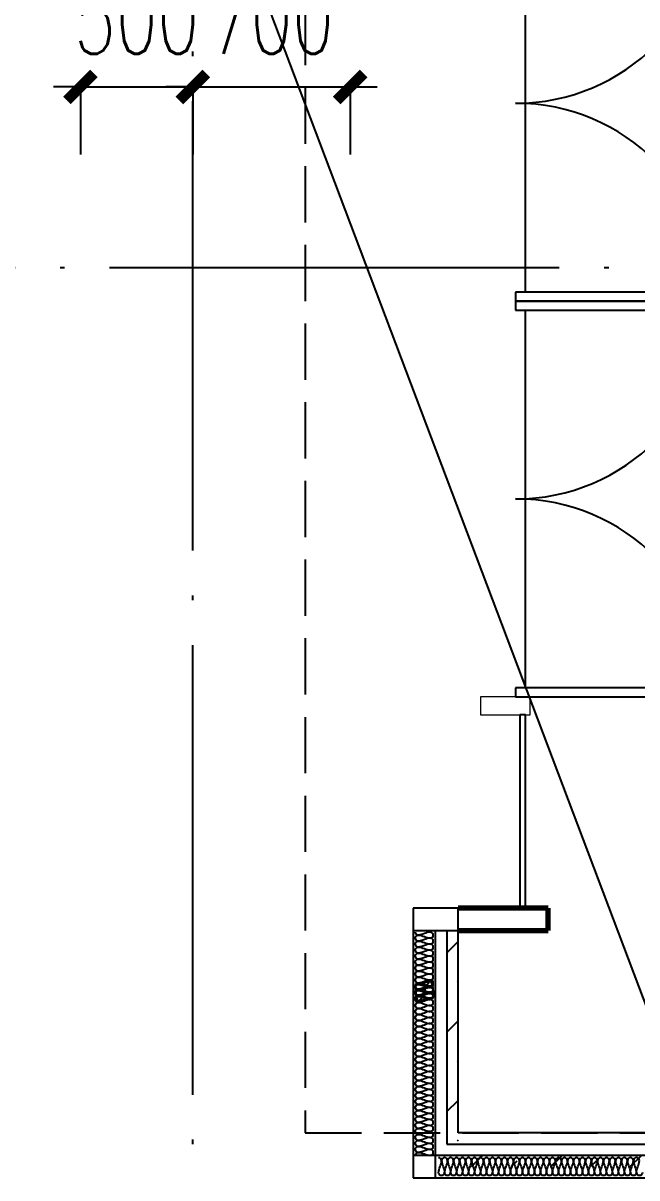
# Model space of a CAD drawing. Header units: millimetres. Extents: x 12325263 to 13848842, y -1463133 to 573208.
# Drawn here: x 12590442 to 12593172, y -601937 to -596800 of the extents above; entities that cross this region are included whole.
import ezdxf

# ---------------------------------------------------------------- set-up
doc = ezdxf.new("R2010")
doc.units = ezdxf.units.MM
doc.header["$LTSCALE"] = 1000
for name, pattern in [('ACAD_ISO02W100', [15, 12, -3]), ('DASH', [0.35, 0.25, -0.1]), ('DASHED2', [0.375, 0.25, -0.125]), ('DOTE', [2.42, 2, -0.2, 0.02, -0.2])]:
    doc.linetypes.add(name, pattern=pattern)
doc.layers.add('20230727修改', color=6, linetype='Continuous', plot=False)
for name, color, linetype in [('A-ANNO-DIMS', 83, 'Continuous'), ('A-AXIS', 16, 'DOTE'), ('A-DETL-0001', 1, 'Continuous'), ('A-GLAZ', 4, 'Continuous'), ('A-WALL', 5, 'Continuous'), ('A-WALL-PATT', 8, 'Continuous'), ('投影线', 6, 'ACAD_ISO02W100'), ('结构边线', 21, 'DASH')]:
    doc.layers.add(name, color=color, linetype=linetype)
for name, color, linetype, lineweight in [('A-DOOR-PROJ', 1, 'Continuous', 25), ('A-FLOR-PROJ', 2, 'Continuous', 25), ('A-GENM', 2, 'Continuous', 70), ('A-GLAZ-MULL', 4, 'Continuous', 13), ('A-GLAZ-MULL-PROJ', 2, 'Continuous', 13), ('A-GLAZ-PROJ', 2, 'Continuous', 25), ('Detail Items', 7, 'Continuous', 25)]:
    doc.layers.add(name, color=color, linetype=linetype, lineweight=lineweight)
doc.styles.add('_TCH_DIM_T3', font='SIMPLEX.shx', dxfattribs={"width": 0.705882, "bigfont": 'GBCBIG.shx'})
doc.dimstyles.new('_TCH_ARCH&&120', dxfattribs={"dimtxt": 306, "dimasz": 120, "dimexe": 300, "dimexo": 360, "dimgap": 147, "dimtad": 1, "dimdec": 0, "dimzin": 0, "dimdsep": 46, "dimtxsty": '_TCH_DIM_T3', "dimblk": 'ARCHTICK', "dimcen": 0.09, "dimclrt": 7, "dimazin": 2, "dimtfac": 1, "dimtdec": 0, "dimtix": 1, "dimtmove": 2, "dimatfit": 3, "dimfxl": 1, "dimfxlon": 1, "dimtolj": 1, "dimtzin": 0, "dimarcsym": 0})

# ---------------------------------------------------------------- blocks, each defined once
blk = doc.blocks.new('Curtain Wall-Dbl_Inswing Glaz - Clear Glass w_Frame-4600659-810_L1 APT ENTRY')
at = {"layer": 'Detail Items'}
for p, q in [((-840, 835.55), (-880, 835.55)), ((-880, 835.55), (-880, -44.45)), ((-840, -44.45), (-840, 835.55)), ((840, 835.55), (840, -44.45)), ((880, 835.55), (840, 835.55)), ((880, -44.45), (880, 835.55)), ((-880, -44.45), (-840, -44.45)), ((840, -44.45), (880, -44.45))]:
    blk.add_line(p, q, dxfattribs=at)
for centre, start, end in [((-880, -44.45), 0, 90), ((880, -44.45), 90, 180)]:
    blk.add_arc(centre, 880, start, end, dxfattribs=at)
blk = doc.blocks.new('System Panel - G2-4708333-810_L1 APT ENTRY')
at = {"layer": 'A-GLAZ'}
for p, q in [((430, 0), (-430, 0)), ((-430, 0), (-430, -25)), ((430, -25), (430, 0)), ((-430, -25), (430, -25))]:
    blk.add_line(p, q, dxfattribs=at)
blk = doc.blocks.new('Rectangular Mullion - 80 x 200mm CAP Bronze-4584466-810_L1 APT ENTRY')
at = {"layer": 'A-GLAZ-MULL'}
for p, q in [((-40, 200), (40, 200)), ((-40, 44.45), (-40, 200)), ((40, 200), (40, -20)), ((40, -20), (-40, -20))]:
    blk.add_line(p, q, dxfattribs=at)
blk = doc.blocks.new('asdfadsgfd')
at = {"layer": 'Detail Items'}
h = blk.add_hatch(dxfattribs=at)
h.set_pattern_fill('FP_14', color=256, angle=90, style=0, pattern_type=2)
h.set_pattern_definition([(135, (-14079.37, 8005.64), (-176.7767, -176.7767), []), (135, (-14256.14, 8005.64), (-176.7767, -176.7767), [125, -125])])
h.paths.add_polyline_path([(46767.5, 18615.9), (46717.5, 18615.9), (46717.4, 18415.9), (46167.5, 18415.9), (46167.5, 18365.9), (46767.5, 18365.9), (46767.5, 18565.9)])
h.paths.add_polyline_path([(40567.4, 18415.9), (39517.5, 18415.8), (39517.4, 15195.9), (39467.4, 15195.9), (39467.4, 15145.9), (39567.5, 15145.9), (39567.5, 18365.9), (40567.4, 18365.9)])
at = {"layer": 'A-DETL-0001'}
for p, q in [((39567.5, 18565.9), (39467.5, 18565.9)), ((39467.5, 18565.9), (39467.5, 18465.9)), ((39567.5, 18465.9), (39567.5, 18565.9)), ((40567.4, 18565.9), (39567.5, 18565.9)), ((40667.4, 18565.9), (40567.4, 18565.9)), ((40567.4, 18565.9), (40567.4, 18365.9)), ((40667.4, 18365.9), (40667.4, 18565.9)), ((39467.5, 18465.9), (39567.5, 18465.9)), ((39467.5, 18465.9), (39467.5, 16965.9)), ((39567.5, 16965.9), (39567.5, 18465.9)), ((39567.5, 18465.9), (40567.4, 18465.9)), ((40567.4, 18415.9), (39617.5, 18415.9)), ((39617.5, 18415.9), (39617.5, 15195.9)), ((39667.5, 18365.9), (40567.4, 18365.9)), ((39667.5, 15145.9), (39667.5, 18365.9)), ((40567.4, 18365.9), (40667.4, 18365.9))]:
    blk.add_line(p, q, dxfattribs=at)
for points in [[(39567.5, 18555.9), (39573.8, 18555.9), (39580.8, 18548.9), (39580.8, 18542.6)], [(39580.8, 18542.6), (39580.8, 18548.9), (39594.2, 18563), (39607.5, 18548.9), (39607.5, 18542.6)], [(39607.5, 18542.6), (39607.5, 18548.9), (39620.8, 18563), (39634.2, 18548.9), (39634.2, 18542.6)], [(39634.2, 18542.6), (39634.2, 18548.9), (39647.5, 18563), (39660.8, 18548.9), (39660.8, 18542.6)], [(39660.8, 18542.6), (39660.8, 18548.9), (39674.2, 18563), (39687.5, 18548.9), (39687.5, 18542.6)], [(39687.5, 18542.6), (39687.5, 18548.9), (39700.8, 18563), (39714.2, 18548.9), (39714.2, 18542.6)], [(39714.2, 18542.6), (39714.2, 18548.9), (39727.5, 18563), (39740.8, 18548.9), (39740.8, 18542.6)], [(39740.8, 18542.6), (39740.8, 18548.9), (39754.2, 18563), (39767.5, 18548.9), (39767.5, 18542.6)], [(39767.5, 18542.6), (39767.5, 18548.9), (39780.8, 18563), (39794.2, 18548.9), (39794.2, 18542.6)], [(39794.2, 18542.6), (39794.2, 18548.9), (39807.5, 18563), (39820.8, 18548.9), (39820.8, 18542.6)], [(39820.8, 18542.6), (39820.8, 18548.9), (39834.2, 18563), (39847.5, 18548.9), (39847.5, 18542.6)], [(39847.5, 18542.6), (39847.5, 18548.9), (39860.8, 18563), (39874.2, 18548.9), (39874.2, 18542.6)], [(39874.2, 18542.6), (39874.2, 18548.9), (39887.5, 18563), (39900.8, 18548.9), (39900.8, 18542.6)], [(39900.8, 18542.6), (39900.8, 18548.9), (39914.2, 18563), (39927.5, 18548.9), (39927.5, 18542.6)], [(39927.5, 18542.6), (39927.5, 18548.9), (39940.8, 18563), (39954.2, 18548.9), (39954.2, 18542.6)], [(39954.2, 18542.6), (39954.2, 18548.9), (39967.5, 18563), (39980.8, 18548.9), (39980.8, 18542.6)], [(39980.8, 18542.6), (39980.8, 18548.9), (39994.2, 18563), (40007.5, 18548.9), (40007.5, 18542.6)], [(40007.5, 18542.6), (40007.5, 18548.9), (40020.8, 18563), (40034.2, 18548.9), (40034.2, 18542.6)], [(40034.2, 18542.6), (40034.2, 18548.9), (40047.5, 18563), (40060.8, 18548.9), (40060.8, 18542.6)], [(40060.8, 18542.6), (40060.8, 18548.9), (40074.2, 18563), (40087.5, 18548.9), (40087.5, 18542.6)], [(40087.5, 18542.6), (40087.5, 18548.9), (40100.8, 18563), (40114.2, 18548.9), (40114.2, 18542.6)], [(40114.2, 18542.6), (40114.2, 18548.9), (40127.5, 18563), (40140.8, 18548.9), (40140.8, 18542.6)], [(40140.8, 18542.6), (40140.8, 18548.9), (40154.2, 18563), (40167.5, 18548.9), (40167.5, 18542.6)], [(40167.5, 18542.6), (40167.5, 18548.9), (40180.8, 18563), (40194.2, 18548.9), (40194.2, 18542.6)], [(40194.2, 18542.6), (40194.2, 18548.9), (40207.5, 18563), (40220.8, 18548.9), (40220.8, 18542.6)], [(40220.8, 18542.6), (40220.8, 18548.9), (40234.2, 18563), (40247.5, 18548.9), (40247.5, 18542.6)], [(40247.5, 18542.6), (40247.5, 18548.9), (40260.8, 18563), (40274.2, 18548.9), (40274.2, 18542.6)], [(40254.2, 18542.6), (40254.2, 18548.9), (40267.5, 18563), (40280.8, 18548.9), (40280.8, 18542.6)], [(40327.5, 18542.6), (40327.5, 18548.9), (40340.8, 18563), (40254.2, 18548.9), (40254.2, 18542.6)], [(40274.2, 18542.6), (40274.2, 18548.9), (40287.5, 18563), (40300.8, 18548.9), (40300.8, 18542.6)], [(40280.8, 18542.6), (40280.8, 18548.9), (40294.2, 18563), (40307.5, 18548.9), (40307.5, 18542.6)], [(40300.8, 18542.6), (40300.8, 18548.9), (40314.2, 18563), (40327.5, 18548.9), (40327.5, 18542.6)], [(40307.5, 18542.6), (40307.5, 18548.9), (40320.8, 18563), (40334.2, 18548.9), (40334.2, 18542.6)], [(40334.2, 18542.6), (40334.2, 18548.9), (40347.5, 18563), (40360.8, 18548.9), (40360.8, 18542.6)], [(40360.8, 18542.6), (40360.8, 18548.9), (40374.2, 18563), (40387.5, 18548.9), (40387.5, 18542.6)], [(40387.5, 18542.6), (40387.5, 18548.9), (40400.8, 18563), (40414.2, 18548.9), (40414.2, 18542.6)], [(40414.2, 18542.6), (40414.2, 18548.9), (40427.5, 18563), (40440.8, 18548.9), (40440.8, 18542.6)], [(40440.8, 18542.6), (40440.8, 18548.9), (40454.2, 18563), (40467.5, 18548.9), (40467.5, 18542.6)], [(40467.5, 18542.6), (40467.5, 18548.9), (40480.8, 18563), (40494.2, 18548.9), (40494.2, 18542.6)], [(40494.2, 18542.6), (40494.2, 18548.9), (40507.5, 18563), (40520.8, 18548.9), (40520.8, 18542.6)], [(40520.8, 18542.6), (40520.8, 18548.9), (40534.2, 18563), (40547.5, 18548.9), (40547.5, 18542.6)], [(40547.5, 18542.6), (40547.5, 18548.9), (40554.5, 18555.9), (40560.8, 18555.9)], [(39580.8, 18542.6), (39580.8, 18524.3), (39567.5, 18507.6), (39567.5, 18489.3)], [(39594.2, 18489.3), (39594.2, 18507.6), (39580.8, 18524.3), (39580.8, 18542.6)], [(39607.5, 18542.6), (39607.5, 18524.3), (39594.2, 18507.6), (39594.2, 18489.3)], [(39620.8, 18489.3), (39620.8, 18507.6), (39607.5, 18524.3), (39607.5, 18542.6)], [(39634.2, 18542.6), (39634.2, 18524.3), (39620.8, 18507.6), (39620.8, 18489.3)], [(39647.5, 18489.3), (39647.5, 18507.6), (39634.2, 18524.3), (39634.2, 18542.6)], [(39660.8, 18542.6), (39660.8, 18524.3), (39647.5, 18507.6), (39647.5, 18489.3)], [(39674.2, 18489.3), (39674.2, 18507.6), (39660.8, 18524.3), (39660.8, 18542.6)], [(39687.5, 18542.6), (39687.5, 18524.3), (39674.2, 18507.6), (39674.2, 18489.3)], [(39700.8, 18489.3), (39700.8, 18507.6), (39687.5, 18524.3), (39687.5, 18542.6)], [(39714.2, 18542.6), (39714.2, 18524.3), (39700.8, 18507.6), (39700.8, 18489.3)], [(39727.5, 18489.3), (39727.5, 18507.6), (39714.2, 18524.3), (39714.2, 18542.6)], [(39740.8, 18542.6), (39740.8, 18524.3), (39727.5, 18507.6), (39727.5, 18489.3)], [(39754.2, 18489.3), (39754.2, 18507.6), (39740.8, 18524.3), (39740.8, 18542.6)], [(39767.5, 18542.6), (39767.5, 18524.3), (39754.2, 18507.6), (39754.2, 18489.3)], [(39780.8, 18489.3), (39780.8, 18507.6), (39767.5, 18524.3), (39767.5, 18542.6)], [(39794.2, 18542.6), (39794.2, 18524.3), (39780.8, 18507.6), (39780.8, 18489.3)], [(39807.5, 18489.3), (39807.5, 18507.6), (39794.2, 18524.3), (39794.2, 18542.6)], [(39820.8, 18542.6), (39820.8, 18524.3), (39807.5, 18507.6), (39807.5, 18489.3)], [(39834.2, 18489.3), (39834.2, 18507.6), (39820.8, 18524.3), (39820.8, 18542.6)], [(39847.5, 18542.6), (39847.5, 18524.3), (39834.2, 18507.6), (39834.2, 18489.3)], [(39860.8, 18489.3), (39860.8, 18507.6), (39847.5, 18524.3), (39847.5, 18542.6)], [(39874.2, 18542.6), (39874.2, 18524.3), (39860.8, 18507.6), (39860.8, 18489.3)], [(39887.5, 18489.3), (39887.5, 18507.6), (39874.2, 18524.3), (39874.2, 18542.6)], [(39900.8, 18542.6), (39900.8, 18524.3), (39887.5, 18507.6), (39887.5, 18489.3)], [(39914.2, 18489.3), (39914.2, 18507.6), (39900.8, 18524.3), (39900.8, 18542.6)], [(39927.5, 18542.6), (39927.5, 18524.3), (39914.2, 18507.6), (39914.2, 18489.3)], [(39940.8, 18489.3), (39940.8, 18507.6), (39927.5, 18524.3), (39927.5, 18542.6)], [(39954.2, 18542.6), (39954.2, 18524.3), (39940.8, 18507.6), (39940.8, 18489.3)], [(39967.5, 18489.3), (39967.5, 18507.6), (39954.2, 18524.3), (39954.2, 18542.6)], [(39980.8, 18542.6), (39980.8, 18524.3), (39967.5, 18507.6), (39967.5, 18489.3)], [(39994.2, 18489.3), (39994.2, 18507.6), (39980.8, 18524.3), (39980.8, 18542.6)], [(40007.5, 18542.6), (40007.5, 18524.3), (39994.2, 18507.6), (39994.2, 18489.3)], [(40020.8, 18489.3), (40020.8, 18507.6), (40007.5, 18524.3), (40007.5, 18542.6)], [(40034.2, 18542.6), (40034.2, 18524.3), (40020.8, 18507.6), (40020.8, 18489.3)], [(40047.5, 18489.3), (40047.5, 18507.6), (40034.2, 18524.3), (40034.2, 18542.6)], [(40060.8, 18542.6), (40060.8, 18524.3), (40047.5, 18507.6), (40047.5, 18489.3)], [(40074.2, 18489.3), (40074.2, 18507.6), (40060.8, 18524.3), (40060.8, 18542.6)], [(40087.5, 18542.6), (40087.5, 18524.3), (40074.2, 18507.6), (40074.2, 18489.3)], [(40100.8, 18489.3), (40100.8, 18507.6), (40087.5, 18524.3), (40087.5, 18542.6)], [(40114.2, 18542.6), (40114.2, 18524.3), (40100.8, 18507.6), (40100.8, 18489.3)], [(40127.5, 18489.3), (40127.5, 18507.6), (40114.2, 18524.3), (40114.2, 18542.6)], [(40140.8, 18542.6), (40140.8, 18524.3), (40127.5, 18507.6), (40127.5, 18489.3)], [(40154.2, 18489.3), (40154.2, 18507.6), (40140.8, 18524.3), (40140.8, 18542.6)], [(40167.5, 18542.6), (40167.5, 18524.3), (40154.2, 18507.6), (40154.2, 18489.3)], [(40180.8, 18489.3), (40180.8, 18507.6), (40167.5, 18524.3), (40167.5, 18542.6)], [(40194.2, 18542.6), (40194.2, 18524.3), (40180.8, 18507.6), (40180.8, 18489.3)], [(40207.5, 18489.3), (40207.5, 18507.6), (40194.2, 18524.3), (40194.2, 18542.6)], [(40220.8, 18542.6), (40220.8, 18524.3), (40207.5, 18507.6), (40207.5, 18489.3)], [(40234.2, 18489.3), (40234.2, 18507.6), (40220.8, 18524.3), (40220.8, 18542.6)], [(40247.5, 18542.6), (40247.5, 18524.3), (40234.2, 18507.6), (40234.2, 18489.3)], [(40260.8, 18489.3), (40260.8, 18507.6), (40247.5, 18524.3), (40247.5, 18542.6)], [(40267.5, 18489.3), (40267.5, 18507.6), (40254.2, 18524.3), (40254.2, 18542.6)], [(40254.2, 18542.6), (40254.2, 18524.3), (40340.8, 18507.6), (40340.8, 18489.3)], [(40274.2, 18542.6), (40274.2, 18524.3), (40260.8, 18507.6), (40260.8, 18489.3)], [(40280.8, 18542.6), (40280.8, 18524.3), (40267.5, 18507.6), (40267.5, 18489.3)], [(40287.5, 18489.3), (40287.5, 18507.6), (40274.2, 18524.3), (40274.2, 18542.6)], [(40294.2, 18489.3), (40294.2, 18507.6), (40280.8, 18524.3), (40280.8, 18542.6)], [(40300.8, 18542.6), (40300.8, 18524.3), (40287.5, 18507.6), (40287.5, 18489.3)], [(40307.5, 18542.6), (40307.5, 18524.3), (40294.2, 18507.6), (40294.2, 18489.3)], [(40314.2, 18489.3), (40314.2, 18507.6), (40300.8, 18524.3), (40300.8, 18542.6)], [(40320.8, 18489.3), (40320.8, 18507.6), (40307.5, 18524.3), (40307.5, 18542.6)], [(40327.5, 18542.6), (40327.5, 18524.3), (40314.2, 18507.6), (40314.2, 18489.3)], [(40334.2, 18542.6), (40334.2, 18524.3), (40320.8, 18507.6), (40320.8, 18489.3)], [(40340.8, 18489.3), (40340.8, 18507.6), (40327.5, 18524.3), (40327.5, 18542.6)], [(40347.5, 18489.3), (40347.5, 18507.6), (40334.2, 18524.3), (40334.2, 18542.6)], [(40360.8, 18542.6), (40360.8, 18524.3), (40347.5, 18507.6), (40347.5, 18489.3)], [(40374.2, 18489.3), (40374.2, 18507.6), (40360.8, 18524.3), (40360.8, 18542.6)], [(40387.5, 18542.6), (40387.5, 18524.3), (40374.2, 18507.6), (40374.2, 18489.3)], [(40400.8, 18489.3), (40400.8, 18507.6), (40387.5, 18524.3), (40387.5, 18542.6)], [(40414.2, 18542.6), (40414.2, 18524.3), (40400.8, 18507.6), (40400.8, 18489.3)], [(40427.5, 18489.3), (40427.5, 18507.6), (40414.2, 18524.3), (40414.2, 18542.6)], [(40440.8, 18542.6), (40440.8, 18524.3), (40427.5, 18507.6), (40427.5, 18489.3)], [(40454.2, 18489.3), (40454.2, 18507.6), (40440.8, 18524.3), (40440.8, 18542.6)], [(40467.5, 18542.6), (40467.5, 18524.3), (40454.2, 18507.6), (40454.2, 18489.3)], [(40480.8, 18489.3), (40480.8, 18507.6), (40467.5, 18524.3), (40467.5, 18542.6)], [(40494.2, 18542.6), (40494.2, 18524.3), (40480.8, 18507.6), (40480.8, 18489.3)], [(40507.5, 18489.3), (40507.5, 18507.6), (40494.2, 18524.3), (40494.2, 18542.6)], [(40520.8, 18542.6), (40520.8, 18524.3), (40507.5, 18507.6), (40507.5, 18489.3)], [(40534.2, 18489.3), (40534.2, 18507.6), (40520.8, 18524.3), (40520.8, 18542.6)], [(40547.5, 18542.6), (40547.5, 18524.3), (40534.2, 18507.6), (40534.2, 18489.3)], [(40560.8, 18489.3), (40560.8, 18507.6), (40547.5, 18524.3), (40547.5, 18542.6)], [(39490.8, 18425.9), (39484.5, 18425.9), (39470.4, 18439.3), (39484.5, 18452.6), (39490.8, 18452.6)], [(39490.8, 18452.6), (39509.2, 18452.6), (39525.8, 18439.3), (39544.2, 18439.3)], [(39544.2, 18439.3), (39550.4, 18439.3), (39557.5, 18446.3), (39557.5, 18452.6)], [(39567.5, 18489.3), (39567.5, 18483), (39580.8, 18468.9), (39594.2, 18483), (39594.2, 18489.3)], [(39594.2, 18489.3), (39594.2, 18483), (39607.5, 18468.9), (39620.8, 18483), (39620.8, 18489.3)], [(39620.8, 18489.3), (39620.8, 18483), (39634.2, 18468.9), (39647.5, 18483), (39647.5, 18489.3)], [(39647.5, 18489.3), (39647.5, 18483), (39660.8, 18468.9), (39674.2, 18483), (39674.2, 18489.3)], [(39674.2, 18489.3), (39674.2, 18483), (39687.5, 18468.9), (39700.8, 18483), (39700.8, 18489.3)], [(39700.8, 18489.3), (39700.8, 18483), (39714.2, 18468.9), (39727.5, 18483), (39727.5, 18489.3)], [(39727.5, 18489.3), (39727.5, 18483), (39740.8, 18468.9), (39754.2, 18483), (39754.2, 18489.3)], [(39754.2, 18489.3), (39754.2, 18483), (39767.5, 18468.9), (39780.8, 18483), (39780.8, 18489.3)], [(39780.8, 18489.3), (39780.8, 18483), (39794.2, 18468.9), (39807.5, 18483), (39807.5, 18489.3)], [(39807.5, 18489.3), (39807.5, 18483), (39820.8, 18468.9), (39834.2, 18483), (39834.2, 18489.3)], [(39834.2, 18489.3), (39834.2, 18483), (39847.5, 18468.9), (39860.8, 18483), (39860.8, 18489.3)], [(39860.8, 18489.3), (39860.8, 18483), (39874.2, 18468.9), (39887.5, 18483), (39887.5, 18489.3)], [(39887.5, 18489.3), (39887.5, 18483), (39900.8, 18468.9), (39914.2, 18483), (39914.2, 18489.3)], [(39914.2, 18489.3), (39914.2, 18483), (39927.5, 18468.9), (39940.8, 18483), (39940.8, 18489.3)], [(39940.8, 18489.3), (39940.8, 18483), (39954.2, 18468.9), (39967.5, 18483), (39967.5, 18489.3)], [(39967.5, 18489.3), (39967.5, 18483), (39980.8, 18468.9), (39994.2, 18483), (39994.2, 18489.3)], [(39994.2, 18489.3), (39994.2, 18483), (40007.5, 18468.9), (40020.8, 18483), (40020.8, 18489.3)], [(40020.8, 18489.3), (40020.8, 18483), (40034.2, 18468.9), (40047.5, 18483), (40047.5, 18489.3)], [(40047.5, 18489.3), (40047.5, 18483), (40060.8, 18468.9), (40074.2, 18483), (40074.2, 18489.3)], [(40074.2, 18489.3), (40074.2, 18483), (40087.5, 18468.9), (40100.8, 18483), (40100.8, 18489.3)], [(40100.8, 18489.3), (40100.8, 18483), (40114.2, 18468.9), (40127.5, 18483), (40127.5, 18489.3)], [(40127.5, 18489.3), (40127.5, 18483), (40140.8, 18468.9), (40154.2, 18483), (40154.2, 18489.3)], [(40154.2, 18489.3), (40154.2, 18483), (40167.5, 18468.9), (40180.8, 18483), (40180.8, 18489.3)], [(40180.8, 18489.3), (40180.8, 18483), (40194.2, 18468.9), (40207.5, 18483), (40207.5, 18489.3)], [(40207.5, 18489.3), (40207.5, 18483), (40220.8, 18468.9), (40234.2, 18483), (40234.2, 18489.3)], [(40234.2, 18489.3), (40234.2, 18483), (40247.5, 18468.9), (40260.8, 18483), (40260.8, 18489.3)], [(40340.8, 18489.3), (40340.8, 18483), (40254.2, 18468.9), (40267.5, 18483), (40267.5, 18489.3)], [(40260.8, 18489.3), (40260.8, 18483), (40274.2, 18468.9), (40287.5, 18483), (40287.5, 18489.3)], [(40267.5, 18489.3), (40267.5, 18483), (40280.8, 18468.9), (40294.2, 18483), (40294.2, 18489.3)], [(40287.5, 18489.3), (40287.5, 18483), (40300.8, 18468.9), (40314.2, 18483), (40314.2, 18489.3)], [(40294.2, 18489.3), (40294.2, 18483), (40307.5, 18468.9), (40320.8, 18483), (40320.8, 18489.3)], [(40314.2, 18489.3), (40314.2, 18483), (40327.5, 18468.9), (40340.8, 18483), (40340.8, 18489.3)], [(40320.8, 18489.3), (40320.8, 18483), (40334.2, 18468.9), (40347.5, 18483), (40347.5, 18489.3)], [(40347.5, 18489.3), (40347.5, 18483), (40360.8, 18468.9), (40374.2, 18483), (40374.2, 18489.3)], [(40374.2, 18489.3), (40374.2, 18483), (40387.5, 18468.9), (40400.8, 18483), (40400.8, 18489.3)], [(40400.8, 18489.3), (40400.8, 18483), (40414.2, 18468.9), (40427.5, 18483), (40427.5, 18489.3)], [(40427.5, 18489.3), (40427.5, 18483), (40440.8, 18468.9), (40454.2, 18483), (40454.2, 18489.3)], [(40454.2, 18489.3), (40454.2, 18483), (40467.5, 18468.9), (40480.8, 18483), (40480.8, 18489.3)], [(40480.8, 18489.3), (40480.8, 18483), (40494.2, 18468.9), (40507.5, 18483), (40507.5, 18489.3)], [(40507.5, 18489.3), (40507.5, 18483), (40520.8, 18468.9), (40534.2, 18483), (40534.2, 18489.3)], [(40534.2, 18489.3), (40534.2, 18483), (40547.5, 18468.9), (40560.8, 18483), (40560.8, 18489.3)], [(39490.8, 18399.3), (39484.5, 18399.3), (39470.4, 18412.6), (39484.5, 18425.9), (39490.8, 18425.9)], [(39490.8, 18372.6), (39484.5, 18372.6), (39470.4, 18385.9), (39484.5, 18399.3), (39490.8, 18399.3)], [(39544.2, 18439.3), (39525.8, 18439.3), (39509.2, 18425.9), (39490.8, 18425.9)], [(39490.8, 18425.9), (39509.2, 18425.9), (39525.8, 18412.6), (39544.2, 18412.6)], [(39544.2, 18412.6), (39525.8, 18412.6), (39509.2, 18399.3), (39490.8, 18399.3)], [(39490.8, 18399.3), (39509.2, 18399.3), (39525.8, 18385.9), (39544.2, 18385.9)], [(39544.2, 18412.6), (39550.4, 18412.6), (39564.5, 18425.9), (39550.4, 18439.3), (39544.2, 18439.3)], [(39544.2, 18385.9), (39550.4, 18385.9), (39564.5, 18399.3), (39550.4, 18412.6), (39544.2, 18412.6)], [(39490.8, 18345.9), (39484.5, 18345.9), (39470.4, 18359.3), (39484.5, 18372.6), (39490.8, 18372.6)], [(39490.8, 18319.3), (39484.5, 18319.3), (39470.4, 18332.6), (39484.5, 18345.9), (39490.8, 18345.9)], [(39544.2, 18385.9), (39525.8, 18385.9), (39509.2, 18372.6), (39490.8, 18372.6)], [(39490.8, 18372.6), (39509.2, 18372.6), (39525.8, 18359.3), (39544.2, 18359.3)], [(39544.2, 18359.3), (39525.8, 18359.3), (39509.2, 18345.9), (39490.8, 18345.9)], [(39490.8, 18345.9), (39509.2, 18345.9), (39525.8, 18332.6), (39544.2, 18332.6)], [(39544.2, 18359.3), (39550.4, 18359.3), (39564.5, 18372.6), (39550.4, 18385.9), (39544.2, 18385.9)], [(39544.2, 18332.6), (39550.4, 18332.6), (39564.5, 18345.9), (39550.4, 18359.3), (39544.2, 18359.3)], [(39490.8, 18292.6), (39484.5, 18292.6), (39470.4, 18305.9), (39484.5, 18319.3), (39490.8, 18319.3)], [(39490.8, 18265.9), (39484.5, 18265.9), (39470.4, 18279.3), (39484.5, 18292.6), (39490.8, 18292.6)], [(39544.2, 18332.6), (39525.8, 18332.6), (39509.2, 18319.3), (39490.8, 18319.3)], [(39490.8, 18319.3), (39509.2, 18319.3), (39525.8, 18305.9), (39544.2, 18305.9)], [(39544.2, 18305.9), (39525.8, 18305.9), (39509.2, 18292.6), (39490.8, 18292.6)], [(39490.8, 18292.6), (39509.2, 18292.6), (39525.8, 18279.3), (39544.2, 18279.3)], [(39544.2, 18305.9), (39550.4, 18305.9), (39564.5, 18319.3), (39550.4, 18332.6), (39544.2, 18332.6)], [(39544.2, 18279.3), (39550.4, 18279.3), (39564.5, 18292.6), (39550.4, 18305.9), (39544.2, 18305.9)], [(39490.8, 18239.3), (39484.5, 18239.3), (39470.4, 18252.6), (39484.5, 18265.9), (39490.8, 18265.9)], [(39490.8, 18212.6), (39484.5, 18212.6), (39470.4, 18225.9), (39484.5, 18239.3), (39490.8, 18239.3)], [(39544.2, 18279.3), (39525.8, 18279.3), (39509.2, 18265.9), (39490.8, 18265.9)], [(39490.8, 18265.9), (39509.2, 18265.9), (39525.8, 18252.6), (39544.2, 18252.6)], [(39544.2, 18252.6), (39525.8, 18252.6), (39509.2, 18239.3), (39490.8, 18239.3)], [(39490.8, 18239.3), (39509.2, 18239.3), (39525.8, 18225.9), (39544.2, 18225.9)], [(39544.2, 18252.6), (39550.4, 18252.6), (39564.5, 18265.9), (39550.4, 18279.3), (39544.2, 18279.3)], [(39544.2, 18225.9), (39550.4, 18225.9), (39564.5, 18239.3), (39550.4, 18252.6), (39544.2, 18252.6)], [(39490.8, 18185.9), (39484.5, 18185.9), (39470.4, 18199.3), (39484.5, 18212.6), (39490.8, 18212.6)], [(39490.8, 18159.3), (39484.5, 18159.3), (39470.4, 18172.6), (39484.5, 18185.9), (39490.8, 18185.9)], [(39544.2, 18225.9), (39525.8, 18225.9), (39509.2, 18212.6), (39490.8, 18212.6)], [(39490.8, 18212.6), (39509.2, 18212.6), (39525.8, 18199.3), (39544.2, 18199.3)], [(39544.2, 18199.3), (39525.8, 18199.3), (39509.2, 18185.9), (39490.8, 18185.9)], [(39490.8, 18185.9), (39509.2, 18185.9), (39525.8, 18172.6), (39544.2, 18172.6)], [(39544.2, 18199.3), (39550.4, 18199.3), (39564.5, 18212.6), (39550.4, 18225.9), (39544.2, 18225.9)], [(39544.2, 18172.6), (39550.4, 18172.6), (39564.5, 18185.9), (39550.4, 18199.3), (39544.2, 18199.3)], [(39490.8, 18132.6), (39484.5, 18132.6), (39470.4, 18145.9), (39484.5, 18159.3), (39490.8, 18159.3)], [(39544.2, 18172.6), (39525.8, 18172.6), (39509.2, 18159.3), (39490.8, 18159.3)], [(39490.8, 18159.3), (39509.2, 18159.3), (39525.8, 18145.9), (39544.2, 18145.9)], [(39544.2, 18145.9), (39525.8, 18145.9), (39509.2, 18132.6), (39490.8, 18132.6)], [(39544.2, 18145.9), (39550.4, 18145.9), (39564.5, 18159.3), (39550.4, 18172.6), (39544.2, 18172.6)], [(39544.2, 18119.3), (39550.4, 18119.3), (39564.5, 18132.6), (39550.4, 18145.9), (39544.2, 18145.9)], [(39490.8, 18105.9), (39484.5, 18105.9), (39470.4, 18119.3), (39484.5, 18132.6), (39490.8, 18132.6)], [(39490.8, 18079.3), (39484.5, 18079.3), (39470.4, 18092.6), (39484.5, 18105.9), (39490.8, 18105.9)], [(39490.8, 18132.6), (39509.2, 18132.6), (39525.8, 18119.3), (39544.2, 18119.3)], [(39544.2, 18119.3), (39525.8, 18119.3), (39509.2, 18105.9), (39490.8, 18105.9)], [(39490.8, 18105.9), (39509.2, 18105.9), (39525.8, 18092.6), (39544.2, 18092.6)], [(39544.2, 18092.6), (39525.8, 18092.6), (39509.2, 18079.3), (39490.8, 18079.3)], [(39544.2, 18092.6), (39550.4, 18092.6), (39564.5, 18105.9), (39550.4, 18119.3), (39544.2, 18119.3)], [(39544.2, 18065.9), (39550.4, 18065.9), (39564.5, 18079.3), (39550.4, 18092.6), (39544.2, 18092.6)], [(39490.8, 18052.6), (39484.5, 18052.6), (39470.4, 18065.9), (39484.5, 18079.3), (39490.8, 18079.3)], [(39490.8, 18025.9), (39484.5, 18025.9), (39470.4, 18039.3), (39484.5, 18052.6), (39490.8, 18052.6)], [(39490.8, 18079.3), (39509.2, 18079.3), (39525.8, 18065.9), (39544.2, 18065.9)], [(39544.2, 18065.9), (39525.8, 18065.9), (39509.2, 18052.6), (39490.8, 18052.6)], [(39490.8, 18052.6), (39509.2, 18052.6), (39525.8, 18039.3), (39544.2, 18039.3)], [(39544.2, 18039.3), (39525.8, 18039.3), (39509.2, 18025.9), (39490.8, 18025.9)], [(39544.2, 18039.3), (39550.4, 18039.3), (39564.5, 18052.6), (39550.4, 18065.9), (39544.2, 18065.9)], [(39544.2, 18012.6), (39550.4, 18012.6), (39564.5, 18025.9), (39550.4, 18039.3), (39544.2, 18039.3)], [(39490.8, 17999.3), (39484.5, 17999.3), (39470.4, 18012.6), (39484.5, 18025.9), (39490.8, 18025.9)], [(39490.8, 17972.6), (39484.5, 17972.6), (39470.4, 17985.9), (39484.5, 17999.3), (39490.8, 17999.3)], [(39490.8, 18025.9), (39509.2, 18025.9), (39525.8, 18012.6), (39544.2, 18012.6)], [(39544.2, 18012.6), (39525.8, 18012.6), (39509.2, 17999.3), (39490.8, 17999.3)], [(39490.8, 17999.3), (39509.2, 17999.3), (39525.8, 17985.9), (39544.2, 17985.9)], [(39544.2, 17985.9), (39525.8, 17985.9), (39509.2, 17972.6), (39490.8, 17972.6)], [(39544.2, 17985.9), (39550.4, 17985.9), (39564.5, 17999.3), (39550.4, 18012.6), (39544.2, 18012.6)], [(39544.2, 17959.3), (39550.4, 17959.3), (39564.5, 17972.6), (39550.4, 17985.9), (39544.2, 17985.9)], [(39490.8, 17945.9), (39484.5, 17945.9), (39470.4, 17959.3), (39484.5, 17972.6), (39490.8, 17972.6)], [(39490.8, 17919.3), (39484.5, 17919.3), (39470.4, 17932.6), (39484.5, 17945.9), (39490.8, 17945.9)], [(39490.8, 17972.6), (39509.2, 17972.6), (39525.8, 17959.3), (39544.2, 17959.3)], [(39544.2, 17959.3), (39525.8, 17959.3), (39509.2, 17945.9), (39490.8, 17945.9)], [(39490.8, 17945.9), (39509.2, 17945.9), (39525.8, 17932.6), (39544.2, 17932.6)], [(39544.2, 17932.6), (39525.8, 17932.6), (39509.2, 17919.3), (39490.8, 17919.3)], [(39544.2, 17932.6), (39550.4, 17932.6), (39564.5, 17945.9), (39550.4, 17959.3), (39544.2, 17959.3)], [(39544.2, 17905.9), (39550.4, 17905.9), (39564.5, 17919.3), (39550.4, 17932.6), (39544.2, 17932.6)], [(39490.8, 17892.6), (39484.5, 17892.6), (39470.4, 17905.9), (39484.5, 17919.3), (39490.8, 17919.3)], [(39490.8, 17865.9), (39484.5, 17865.9), (39470.4, 17879.3), (39484.5, 17892.6), (39490.8, 17892.6)], [(39490.8, 17919.3), (39509.2, 17919.3), (39525.8, 17905.9), (39544.2, 17905.9)], [(39544.2, 17905.9), (39525.8, 17905.9), (39509.2, 17892.6), (39490.8, 17892.6)], [(39490.8, 17892.6), (39509.2, 17892.6), (39525.8, 17879.3), (39544.2, 17879.3)], [(39544.2, 17879.3), (39525.8, 17879.3), (39509.2, 17865.9), (39490.8, 17865.9)], [(39544.2, 17879.3), (39550.4, 17879.3), (39564.5, 17892.6), (39550.4, 17905.9), (39544.2, 17905.9)], [(39544.2, 17852.6), (39550.4, 17852.6), (39564.5, 17865.9), (39550.4, 17879.3), (39544.2, 17879.3)], [(39490.8, 17839.3), (39484.5, 17839.3), (39470.4, 17852.6), (39484.5, 17865.9), (39490.8, 17865.9)], [(39490.8, 17812.6), (39484.5, 17812.6), (39470.4, 17825.9), (39484.5, 17839.3), (39490.8, 17839.3)], [(39490.8, 17865.9), (39509.2, 17865.9), (39525.8, 17852.6), (39544.2, 17852.6)], [(39544.2, 17852.6), (39525.8, 17852.6), (39509.2, 17839.3), (39490.8, 17839.3)], [(39490.8, 17839.3), (39509.2, 17839.3), (39525.8, 17825.9), (39544.2, 17825.9)], [(39544.2, 17825.9), (39525.8, 17825.9), (39509.2, 17812.6), (39490.8, 17812.6)], [(39544.2, 17825.9), (39550.4, 17825.9), (39564.5, 17839.3), (39550.4, 17852.6), (39544.2, 17852.6)], [(39544.2, 17799.3), (39550.4, 17799.3), (39564.5, 17812.6), (39550.4, 17825.9), (39544.2, 17825.9)], [(39490.8, 17785.9), (39484.5, 17785.9), (39470.4, 17799.3), (39484.5, 17812.6), (39490.8, 17812.6)], [(39490.8, 17759.3), (39484.5, 17759.3), (39470.4, 17772.6), (39484.5, 17785.9), (39490.8, 17785.9)], [(39490.8, 17812.6), (39509.2, 17812.6), (39525.8, 17799.3), (39544.2, 17799.3)], [(39544.2, 17799.3), (39525.8, 17799.3), (39509.2, 17785.9), (39490.8, 17785.9)], [(39490.8, 17785.9), (39509.2, 17785.9), (39525.8, 17772.6), (39544.2, 17772.6)], [(39544.2, 17772.6), (39550.4, 17772.6), (39564.5, 17785.9), (39550.4, 17799.3), (39544.2, 17799.3)], [(39490.8, 17732.6), (39484.5, 17732.6), (39470.4, 17745.9), (39484.5, 17759.3), (39490.8, 17759.3)], [(39490.8, 17705.9), (39484.5, 17705.9), (39470.4, 17719.3), (39484.5, 17732.6), (39490.8, 17732.6)], [(39544.2, 17772.6), (39525.8, 17772.6), (39509.2, 17759.3), (39490.8, 17759.3)], [(39490.8, 17759.3), (39509.2, 17759.3), (39525.8, 17745.9), (39544.2, 17745.9)], [(39544.2, 17745.9), (39525.8, 17745.9), (39509.2, 17732.6), (39490.8, 17732.6)], [(39490.8, 17732.6), (39509.2, 17732.6), (39525.8, 17719.3), (39544.2, 17719.3)], [(39544.2, 17745.9), (39550.4, 17745.9), (39564.5, 17759.3), (39550.4, 17772.6), (39544.2, 17772.6)], [(39544.2, 17719.3), (39550.4, 17719.3), (39564.5, 17732.6), (39550.4, 17745.9), (39544.2, 17745.9)], [(39490.8, 17679.3), (39484.5, 17679.3), (39470.4, 17692.6), (39484.5, 17705.9), (39490.8, 17705.9)], [(39490.8, 17652.6), (39484.5, 17652.6), (39470.4, 17665.9), (39484.5, 17679.3), (39490.8, 17679.3)], [(39544.2, 17719.3), (39525.8, 17719.3), (39509.2, 17705.9), (39490.8, 17705.9)], [(39490.8, 17705.9), (39509.2, 17705.9), (39525.8, 17692.6), (39544.2, 17692.6)], [(39544.2, 17692.6), (39525.8, 17692.6), (39509.2, 17679.3), (39490.8, 17679.3)], [(39490.8, 17679.3), (39509.2, 17679.3), (39525.8, 17665.9), (39544.2, 17665.9)], [(39544.2, 17692.6), (39550.4, 17692.6), (39564.5, 17705.9), (39550.4, 17719.3), (39544.2, 17719.3)], [(39544.2, 17665.9), (39550.4, 17665.9), (39564.5, 17679.3), (39550.4, 17692.6), (39544.2, 17692.6)], [(39490.8, 17625.9), (39484.5, 17625.9), (39470.4, 17639.3), (39484.5, 17652.6), (39490.8, 17652.6)], [(39490.8, 17599.3), (39484.5, 17599.3), (39470.4, 17612.6), (39484.5, 17625.9), (39490.8, 17625.9)], [(39544.2, 17665.9), (39525.8, 17665.9), (39509.2, 17652.6), (39490.8, 17652.6)], [(39490.8, 17652.6), (39509.2, 17652.6), (39525.8, 17639.3), (39544.2, 17639.3)], [(39544.2, 17639.3), (39525.8, 17639.3), (39509.2, 17625.9), (39490.8, 17625.9)], [(39490.8, 17625.9), (39509.2, 17625.9), (39525.8, 17612.6), (39544.2, 17612.6)], [(39544.2, 17639.3), (39550.4, 17639.3), (39564.5, 17652.6), (39550.4, 17665.9), (39544.2, 17665.9)], [(39544.2, 17612.6), (39550.4, 17612.6), (39564.5, 17625.9), (39550.4, 17639.3), (39544.2, 17639.3)], [(39490.8, 17572.6), (39484.5, 17572.6), (39470.4, 17585.9), (39484.5, 17599.3), (39490.8, 17599.3)], [(39490.8, 17545.9), (39484.5, 17545.9), (39470.4, 17559.3), (39484.5, 17572.6), (39490.8, 17572.6)], [(39544.2, 17612.6), (39525.8, 17612.6), (39509.2, 17599.3), (39490.8, 17599.3)], [(39490.8, 17599.3), (39509.2, 17599.3), (39525.8, 17585.9), (39544.2, 17585.9)], [(39544.2, 17585.9), (39525.8, 17585.9), (39509.2, 17572.6), (39490.8, 17572.6)], [(39490.8, 17572.6), (39509.2, 17572.6), (39525.8, 17559.3), (39544.2, 17559.3)], [(39544.2, 17585.9), (39550.4, 17585.9), (39564.5, 17599.3), (39550.4, 17612.6), (39544.2, 17612.6)], [(39544.2, 17559.3), (39550.4, 17559.3), (39564.5, 17572.6), (39550.4, 17585.9), (39544.2, 17585.9)]]:
    blk.add_open_spline(points, degree=3, dxfattribs=at)
at = {"layer": 'A-FLOR-PROJ'}
for p, q in [((41647.4, 18065.9), (43327.4, 18065.9)), ((43407.4, 18065.9), (45087.4, 18065.9))]:
    blk.add_line(p, q, dxfattribs=at)
at = {"layer": 'A-GENM'}
for p, q in [((40567.4, 18365.9), (40567.4, 17965.9)), ((40667.4, 17965.9), (40667.4, 18365.9)), ((40567.4, 17965.9), (40667.4, 17965.9))]:
    blk.add_line(p, q, dxfattribs=at)
at = {"layer": 'A-WALL'}
blk.add_line((39467.4, 18565.9), (39467.4, 15345.9), dxfattribs=at)
at = {"layer": 'A-DOOR-PROJ', "rotation": 180}
for p in [(42487.4, 18065.9), (44247.4, 18065.9)]:
    blk.add_blockref('Curtain Wall-Dbl_Inswing Glaz - Clear Glass w_Frame-4600659-810_L1 APT ENTRY', p, dxfattribs=at)
at = {"layer": 'A-GLAZ-MULL-PROJ', "extrusion": (0, 0, -1)}
blk.add_blockref('Rectangular Mullion - 80 x 200mm CAP Bronze-4584466-810_L1 APT ENTRY', (-41567.4, 18065.9), dxfattribs=at)
at = {"layer": 'A-GLAZ-PROJ', "rotation": 180}
blk.add_blockref('System Panel - G2-4708333-810_L1 APT ENTRY', (41097.4, 18065.9), dxfattribs=at)
blk = doc.blocks.new('qlzw')
at = {"layer": 'A-AXIS'}
for p, q in [((12457766.8, 979489.8), (12457766.8, 1082089.8)), ((12411416.8, 1033989.8), (12486866.8, 1033989.8))]:
    blk.add_line(p, q, dxfattribs=at)
blk = doc.blocks.new('_ArchTick')
at = {"color": 0, "linetype": 'ByBlock', "const_width": 0.4}
blk.add_lwpolyline([(-0.5, -0.5), (0.5, 0.5)], dxfattribs=at)
blk = doc.blocks.new('*D2298')
at = {"layer": 'A-ANNO-DIMS', "color": 0, "lineweight": -2, "transparency": 16777216}
for p, q in [((12590696.8, -597084.3), (12590576.8, -597084.3)), ((12590696.8, -597083.3), (12590696.8, -597384.3)), ((12590696.8, -597084.3), (12591196.8, -597084.3)), ((12591196.8, -597083.3), (12591196.8, -597384.3)), ((12591196.8, -597084.3), (12591316.8, -597084.3))]:
    blk.add_line(p, q, dxfattribs=at)
at = {"layer": 'Defpoints', "color": 0, "transparency": 16777216}
for p in [(12590696.8, -596136.8), (12591196.8, -596136.8), (12591196.8, -597084.3)]:
    blk.add_point(p, dxfattribs=at)
at = {"layer": 'A-ANNO-DIMS', "color": 0, "lineweight": -2, "transparency": 16777216, "xscale": 120, "yscale": 120, "zscale": 120}
blk.add_blockref('_ArchTick', (12590696.8, -597084.3), dxfattribs=at)
at = {"layer": 'A-ANNO-DIMS', "color": 0, "lineweight": -2, "transparency": 16777216, "xscale": 120, "yscale": 120, "zscale": 120, "rotation": 180}
blk.add_blockref('_ArchTick', (12591196.8, -597084.3), dxfattribs=at)
at = {"layer": 'A-ANNO-DIMS', "color": 7, "transparency": 16777216, "insert": (12590946.8, -596784.3), "char_height": 306, "attachment_point": 5, "style": '_TCH_DIM_T3'}
blk.add_mtext('\\A1;500', dxfattribs=at)
blk = doc.blocks.new('*D2299')
at = {"layer": 'A-ANNO-DIMS', "color": 0, "lineweight": -2, "transparency": 16777216}
for p, q in [((12591196.8, -597084.3), (12591076.8, -597084.3)), ((12591196.8, -597083.3), (12591196.8, -597384.3)), ((12591196.8, -597084.3), (12591896.8, -597084.3)), ((12591896.8, -597083.3), (12591896.8, -597384.3)), ((12591896.8, -597084.3), (12592016.8, -597084.3))]:
    blk.add_line(p, q, dxfattribs=at)
at = {"layer": 'Defpoints', "color": 0, "transparency": 16777216}
for p in [(12591196.8, -596136.8), (12591896.8, -596136.8), (12591896.8, -597084.3)]:
    blk.add_point(p, dxfattribs=at)
at = {"layer": 'A-ANNO-DIMS', "color": 0, "lineweight": -2, "transparency": 16777216, "xscale": 120, "yscale": 120, "zscale": 120}
blk.add_blockref('_ArchTick', (12591196.8, -597084.3), dxfattribs=at)
at = {"layer": 'A-ANNO-DIMS', "color": 0, "lineweight": -2, "transparency": 16777216, "xscale": 120, "yscale": 120, "zscale": 120, "rotation": 180}
blk.add_blockref('_ArchTick', (12591896.8, -597084.3), dxfattribs=at)
at = {"layer": 'A-ANNO-DIMS', "color": 7, "transparency": 16777216, "insert": (12591546.8, -596784.3), "char_height": 306, "attachment_point": 5, "style": '_TCH_DIM_T3'}
blk.add_mtext('\\A1;700', dxfattribs=at)

msp = doc.modelspace()

# ---------------------------------------------------------------- hatches: boundary and pattern name
at = {"layer": 'A-WALL-PATT'}
h = msp.add_hatch(dxfattribs=at)
h.set_pattern_fill('ANSI37', color=252, scale=150)
h.set_pattern_definition([(45, (-400000, 0), (-168.3798023, 168.3798023), []), (135, (-400000, 0), (-168.3798023, -168.3798023), [])])
edge = h.paths.add_edge_path()
edge.add_line((12617170, -539458), (12627664.7, -539458))
edge.add_line((12627664.7, -539458), (12617498.2, -546587.6))
edge.add_line((12617498.2, -546587.6), (12598406.6, -559976.1))
edge.add_line((12598406.6, -559976.1), (12585091.3, -540989.1))
edge.add_line((12585091.3, -540989.1), (12584144.7, -541197.3))
edge.add_line((12584144.7, -541197.3), (12583864.1, -542803.9))
edge.add_arc((12578880.4, -541928.7), 5060, 269.1474, 350.0397, ccw=False)
edge.add_arc((12578698.9, -554127.5), 7140.2, 89.14809, 125.03345)
edge.add_line((12574600, -548281), (12560037.5, -558490.6))
edge.add_line((12560037.5, -558490.6), (12559927.1, -558471.2))
edge.add_line((12559927.1, -558471.2), (12559927.1, -564050))
edge.add_line((12559927.1, -564050), (12558858.8, -564810))
edge.add_line((12558858.8, -564810), (12559927.1, -566333.2))
edge.add_line((12559927.1, -566333.2), (12559927.6, -588159))
edge.add_line((12559927.6, -588159), (12558263.3, -589586.8))
edge.add_line((12558263.3, -589586.8), (12557796.8, -589586.8))
edge.add_line((12557796.8, -589586.8), (12557796.8, -598151.2))
edge.add_line((12557796.8, -598151.2), (12560482.1, -600836.4))
edge.add_arc((12552451.5, -592361.2), 11675.6, 270.02561, 313.45682, ccw=False)
edge.add_line((12552456.7, -604036.8), (12551424.9, -604036.8))
edge.add_arc((12551424.9, -607536.8), 3500, 90, 186.8053)
edge.add_line((12547949.6, -607951.5), (12549871.4, -624055.3))
edge.add_line((12549871.4, -624055.3), (12550966.8, -633201.5))
edge.add_line((12550966.8, -633201.5), (12550966.8, -643886.8))
edge.add_line((12550966.8, -643886.8), (12550966.8, -653386.8))
edge.add_line((12550966.8, -653386.8), (12614072.2, -653386.8))
edge.add_line((12614072.2, -653386.8), (12616970.5, -653386.8))
edge.add_arc((12639113.3, -663769.1), 24455.9, 154.87893, 159.83059)
edge.add_arc((12619069.5, -656056.1), 3000, 166.1263, 249.1464)
edge.add_arc((12632240.8, -621479.9), 40000, 249.14639, 262.18067)
edge.add_line((12626798.8, -661108), (12526241.6, -661108))
edge.add_line((12526241.6, -661108), (12526241.6, -616108))
edge.add_line((12526241.6, -616108), (12504241.6, -616108))
edge.add_line((12504241.6, -616108), (12504241.6, -539458))
edge.add_line((12504241.6, -539458), (12586460, -539458))
edge.add_line((12586460, -539458), (12617170, -539458))

# ---------------------------------------------------------------- linework, layer by layer
at = {"layer": '20230727修改'}
msp.add_lwpolyline([(12602446.8, -625610.1), (12447801, -216314.2), (12602346.8, -620486.8)], dxfattribs=at)
at = {"layer": '结构边线'}
msp.add_lwpolyline([(12591696.8, -592186.8), (12591696.8, -601736.8), (12604046.8, -601736.8)], dxfattribs=at)

# ---------------------------------------------------------------- block references
at = {"rotation": 90}
msp.add_blockref('asdfadsgfd', (12610742.7, -641404.3), dxfattribs=at)
at = {"layer": '投影线', "linetype": 'DASHED2', "ltscale": 2}
msp.add_blockref('qlzw', (133430, -1631876.5), dxfattribs=at)

# ---------------------------------------------------------------- dimensions: what is measured, and where the dimension line sits
at = {"layer": 'A-ANNO-DIMS'}
for p1, p2, picture, middle in [((12590696.8, -596136.8), (12591196.8, -596136.8), '*D2298', (12590946.8, -596784.3)), ((12591196.8, -596136.8), (12591896.8, -596136.8), '*D2299', (12591546.8, -596784.3))]:
    dim = msp.add_aligned_dim(p1=p1, p2=p2, distance=-947.5, dimstyle='_TCH_ARCH&&120', dxfattribs=at)
    dim.commit()
    dim.dimension.update_dxf_attribs({"geometry": picture, "text_midpoint": middle})

doc.saveas('drawing.dxf')
